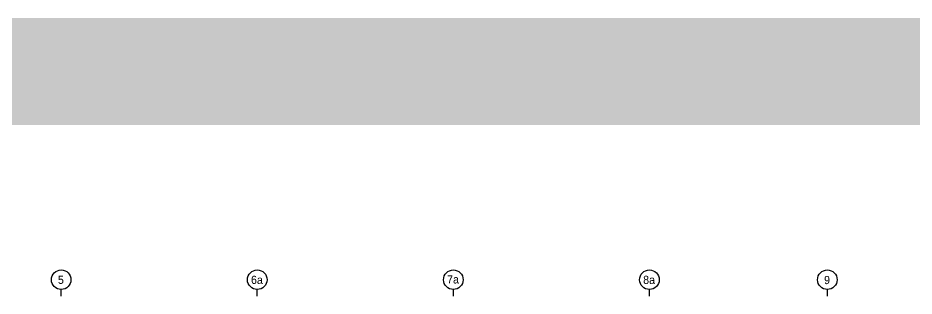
# Model space of a CAD drawing. Header units: millimetres. Extents: x 17311 to 801382, y -242618 to -104888.
# Drawn here: x 71912 to 121272, y -241067 to -225758 of the extents above; entities that cross this region are included whole.
import ezdxf

# ---------------------------------------------------------------- set-up
doc = ezdxf.new("R2010")
doc.units = ezdxf.units.MM
doc.header["$LTSCALE"] = 250
doc.layers.add('CK', color=221, linetype='Continuous', plot=False)
doc.layers.add('지반', color=254, linetype='Continuous')
doc.styles.add('Gdim', font='')
doc.styles.get('Gdim').set_extended_font_data('Dotum')

# ---------------------------------------------------------------- blocks, each defined once
blk = doc.blocks.new('A$Ca5fe03a1')
at = {"layer": 'CK', "linetype": 'Continuous', "elevation": 0}
for points in [[(42200, 0), (42200, 360, -1), (42200, 1440, -1), (42200, 360, 0)], [(53000, 0), (53000, 360, -1), (53000, 1440, -1), (53000, 360, 0)], [(63800, 0), (63800, 360, -1), (63800, 1440, -1), (63800, 360, 0)], [(74600, 0), (74600, 360, -1), (74600, 1440, -1), (74600, 360, 0)], [(84400, 0), (84400, 360, -1), (84400, 1440, -1), (84400, 360, 0)]]:
    blk.add_lwpolyline(points, format="xyb", dxfattribs=at)
at = {"layer": 'CK', "linetype": 'Continuous', "style": 'Gdim'}
for s, p in [('5', (42020, 671)), ('6a', (52654, 667)), ('7a', (63454, 693)), ('8a', (74254, 667)), ('9', (84220, 658))]:
    blk.add_text(s, height=450, dxfattribs=at).set_placement(p)

msp = doc.modelspace()

# ---------------------------------------------------------------- hatches: boundary and pattern name
at = {"layer": '지반'}
h = msp.add_hatch(dxfattribs=at)
h.set_pattern_fill('EARTH', color=251, scale=70, angle=45)
h.paths.add_polyline_path([(19867.6, -225858.4), (19867.6, -231658.4), (170632.4, -231658.4), (170632.4, -225896), (163495.3, -225758.4), (163495.3, -226258.4), (163595.3, -226258.4), (163595.3, -226318.4), (162015.3, -226318.4), (162015.3, -227028.4), (162115.3, -227028.4), (162115.3, -227088.4), (157775.3, -227088.4), (157775.3, -227028.4), (157875.3, -227028.4), (157875.3, -226238.4), (149735.3, -226238.4), (149665.3, -226168.4), (136125.3, -226168.4), (136055.3, -226238.4), (128115.3, -226238.4), (128115.3, -226878.4), (128215.3, -226878.4), (128215.3, -226938.4), (126375.3, -226938.4), (126375.3, -226878.4), (126475.3, -226878.4), (126475.3, -226238.4), (126045.3, -226238.4), (126045.3, -226178.4), (126145.3, -226178.4), (126145.3, -225758.4), (27395.3, -225758.4), (27395.3, -225858.4)])

# ---------------------------------------------------------------- block references
at = {"layer": 'CK'}
msp.add_blockref('A$Ca5fe03a1', (32095.3, -241066.7), dxfattribs=at)

doc.saveas('drawing.dxf')
